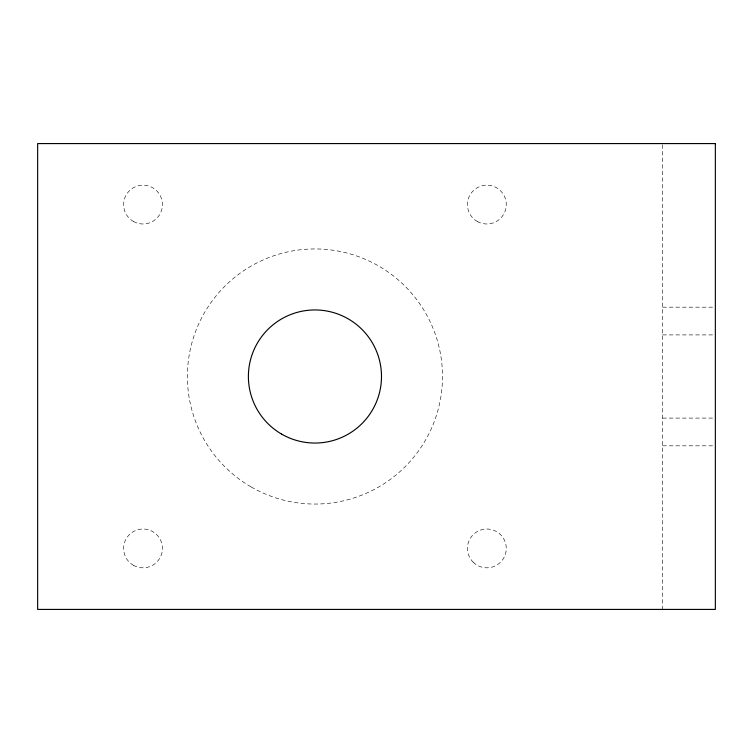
<?xml version="1.0" encoding="UTF-8"?>
<svg xmlns="http://www.w3.org/2000/svg" width="753" height="753" viewBox="0 0 753 753"><rect width="100%" height="100%" fill="white"/><g stroke="black" fill="none" stroke-linecap="round" stroke-linejoin="round"><path stroke-width="0.56" stroke-dasharray="3.77 2.82" d="M662.668 307.177L713.006 307.177M662.668 334.906L713.006 334.906M662.668 418.094L713.006 418.094M662.668 445.823L713.006 445.823M662.668 144.755L662.668 609.422M477.157 221.391A19.409 19.409 0 0 0 506.27 204.581A19.409 19.409 0 0 0 477.157 187.77A19.409 19.409 0 0 0 477.157 221.391M133.319 221.391A19.409 19.409 0 0 0 162.432 204.581A19.409 19.409 0 0 0 133.319 187.77A19.409 19.409 0 0 0 133.319 221.391M133.319 565.23A19.409 19.409 0 0 0 162.432 548.419A19.409 19.409 0 0 0 133.319 531.609A19.409 19.409 0 0 0 133.319 565.23M473.138 562.143A19.409 19.409 0 0 0 505.611 553.446A19.409 19.409 0 0 0 481.835 529.67A19.409 19.409 0 0 0 473.138 562.143M251.163 486.965A127.558 127.558 0 0 0 442.5 376.5A127.558 127.558 0 0 0 251.163 266.035A127.558 127.558 0 0 0 251.163 486.965"/><path stroke-width="1.13" d="M715.35 143.578L37.65 143.578L37.65 609.422L715.35 609.422L715.35 143.578M281.669 434.133A66.546 66.546 0 0 0 381.489 376.5A66.546 66.546 0 0 0 281.669 318.867A66.546 66.546 0 0 0 281.669 434.133"/></g></svg>
